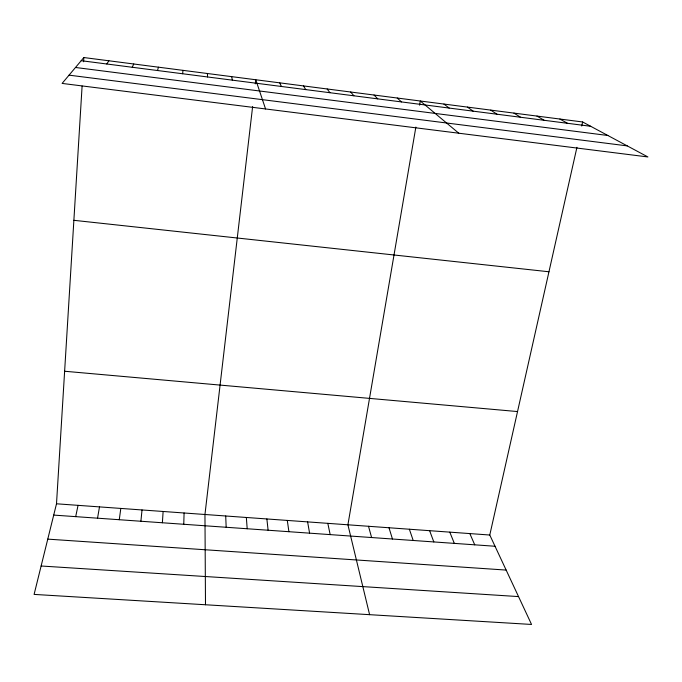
<?xml version="1.0" encoding="UTF-8"?>
<svg xmlns="http://www.w3.org/2000/svg" width="682" height="682" viewBox="0 0 682 682"><rect width="100%" height="100%" fill="white"/><g stroke="black" fill="none" stroke-linecap="round" stroke-linejoin="round"><path stroke-width="1.02" d="M183.765 524.279L184.089 512.992M576.938 147.312L489.778 535.02L531.551 624.456L34.1 594.406L56.504 503.793L82.104 86.043M83.588 61.772L83.852 57.544L582.633 121.976L647.9 156.954L62.105 83.417L83.852 57.544M162.384 522.77L163.117 511.474M140.893 521.253L142.026 509.957M252.63 106.562L204.958 514.492L205.495 604.764M255.29 83.86L255.767 79.751L265.562 108.958M182.614 73.75L183.015 70.357M119.273 519.718L120.816 508.431M415.867 127.074L347.914 524.799L369.601 614.678M419.601 105.19L420.317 101.004L458.764 133.212M97.543 518.184L99.495 506.888M75.685 516.641L78.055 505.345M581.72 126.034L582.633 121.976M157.499 70.519L158.463 67.177M132.231 67.262L133.749 63.989M106.801 63.989L108.881 60.775M41.125 566L518.533 596.588M47.766 539.13L506.155 570.075M53.708 515.089L495.03 546.256M56.504 503.793L489.778 535.02M64.628 371.247L517.536 411.561M73.878 220.312L548.959 271.768M75.506 67.475L607.867 135.496M69.044 75.156L627.244 145.888M81.201 60.698L590.672 126.281M559.879 119.035L567.458 123.297M536.981 116.076L544.1 120.288M513.938 113.101L520.588 117.261M490.75 110.109L496.931 114.218M467.417 107.091L473.12 111.149M443.939 104.065L449.157 108.063M397.239 98.029L401.476 101.925M374.026 95.028L377.768 98.873M350.667 92.01L353.915 95.804M327.164 88.975L329.909 92.718M303.516 85.915L305.749 89.606M279.714 82.846L281.436 86.478M469.838 533.588L474.732 544.824M449.788 532.139L454.331 543.384M429.634 530.69L433.82 541.934M409.37 529.232L413.198 540.476M388.996 527.757L392.457 539.019M368.51 526.282L371.605 537.544M327.82 523.35L330.165 534.62M231.667 76.64L232.34 80.152M307.608 521.892L309.594 533.162M287.301 520.426L288.904 531.704M266.875 518.959L268.103 530.229M246.347 517.476L247.191 528.755M225.708 515.993L226.168 527.271M207.422 73.503L207.558 76.964"/></g></svg>
